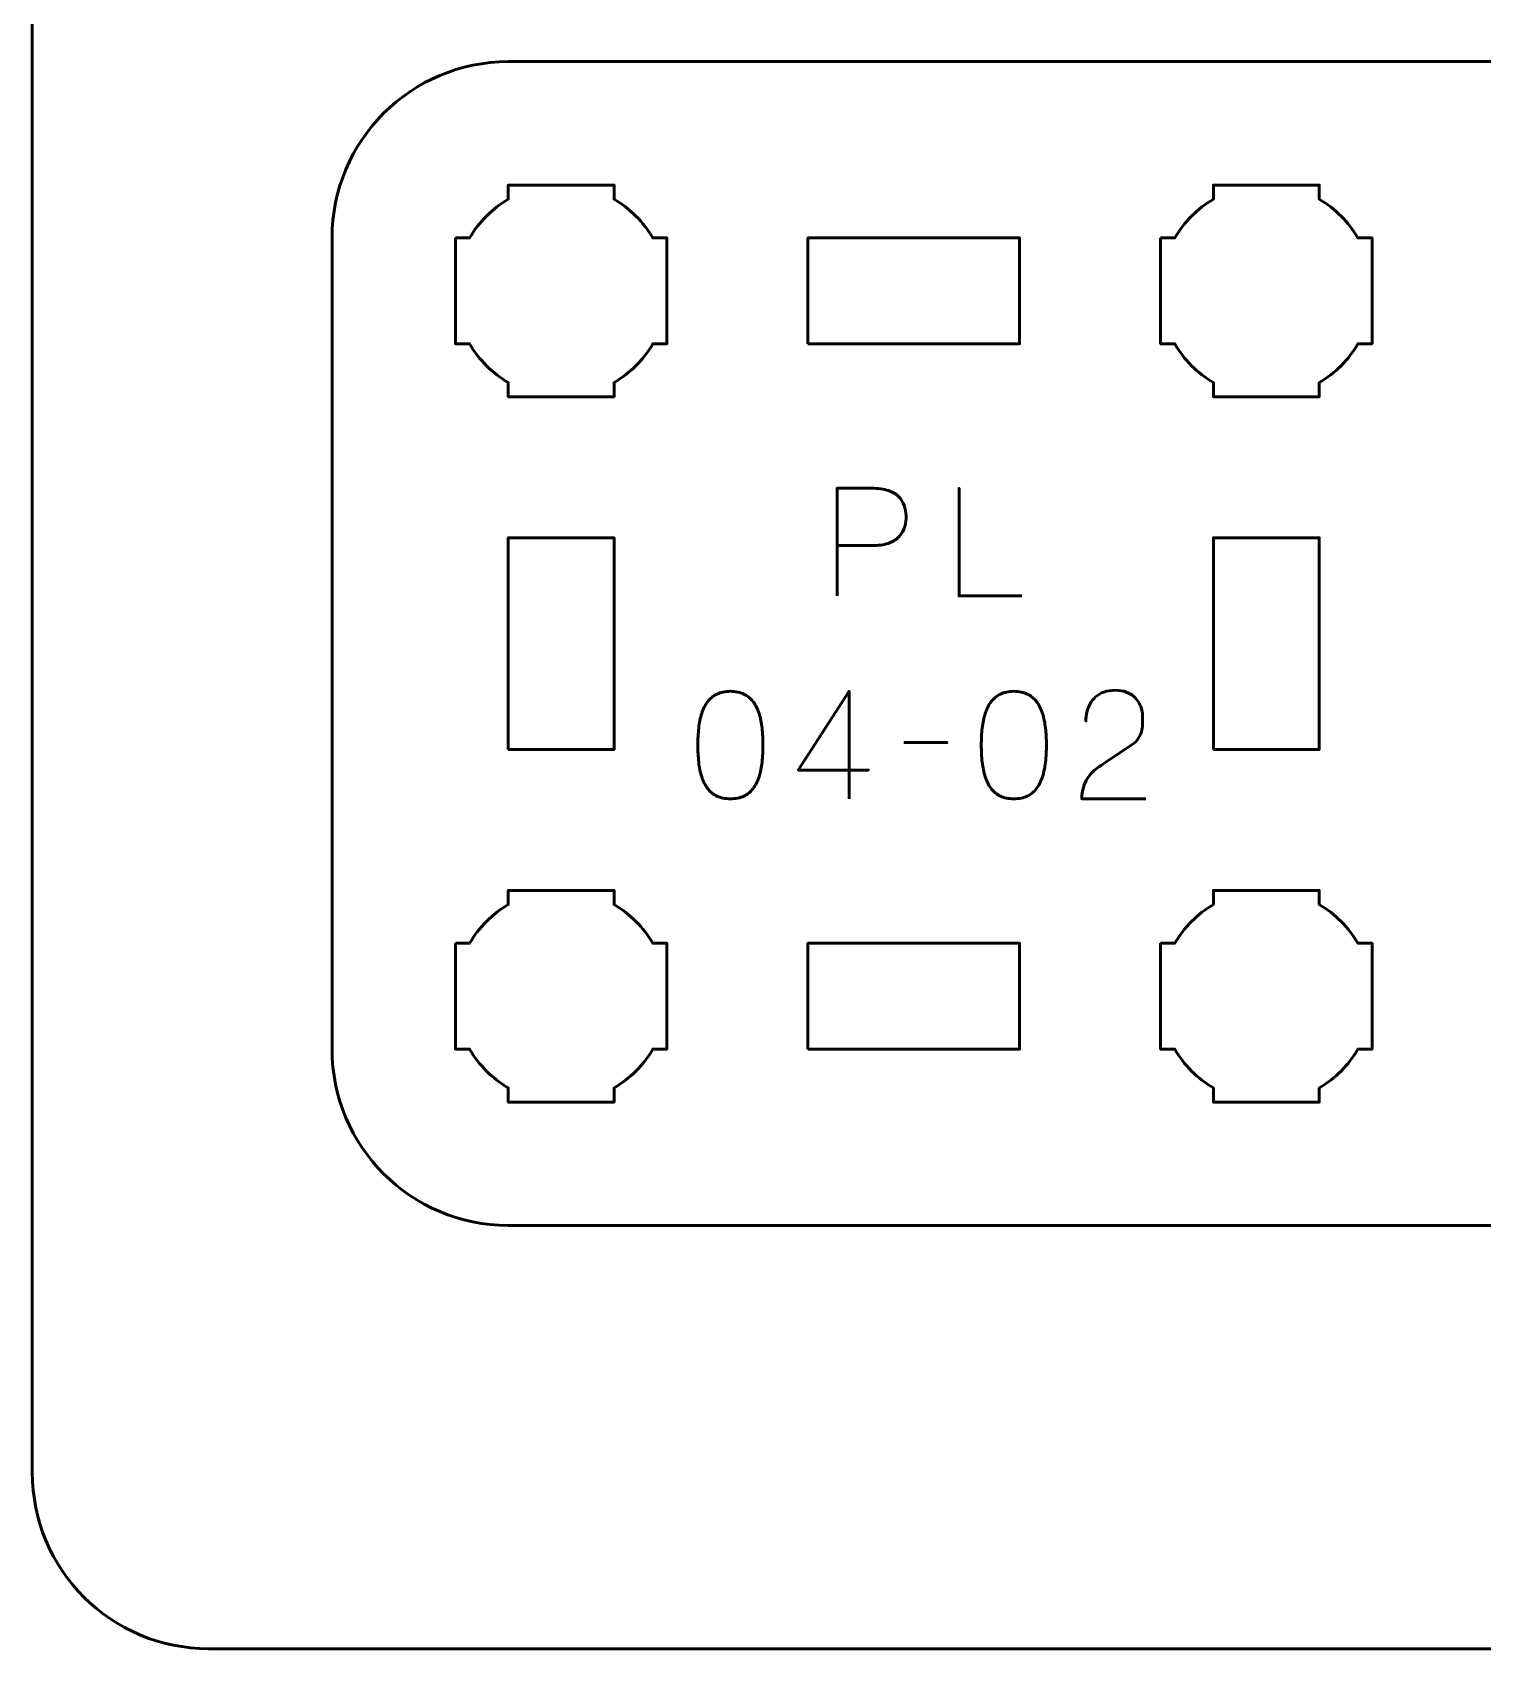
# Model space of a CAD drawing. Header units: centimetres. Extents: x -21 to 0, y -29.7 to 0.
# Drawn here: x -21 to -16.886, y -29.7 to -25.117 of the extents above; entities that cross this region are included whole.
import ezdxf

# ---------------------------------------------------------------- set-up
doc = ezdxf.new("R2010")
doc.units = ezdxf.units.CM
doc.header["$MEASUREMENT"] = 0
doc.layers.add('Layer 1', color=7, linetype='Continuous')

msp = doc.modelspace()

# ---------------------------------------------------------------- linework, layer by layer
at = {"layer": 'Layer 1', "lineweight": 53}
for points in [[(-18.8, -26), (-18.2, -26), (-18.2, -25.7), (-18.8, -25.7), (-18.8, -26)], [(-19.65, -27.15), (-19.35, -27.15), (-19.35, -26.55), (-19.65, -26.55), (-19.65, -27.15)], [(-17.65, -27.15), (-17.35, -27.15), (-17.35, -26.55), (-17.65, -26.55), (-17.65, -27.15)], [(-18.8, -28), (-18.2, -28), (-18.2, -27.7), (-18.8, -27.7), (-18.8, -28)]]:
    msp.add_lwpolyline(points, close=True, dxfattribs=at)
at = {"layer": 'Layer 1', "color": 1, "lineweight": 53}
msp.add_open_spline([(-21.00003, -29.19995), (-21.00003, -29.19995), (-21.00003, -5.89992), (-21.00003, -5.89992), (-21.00003, -5.89992), (-21.00003, -5.81709), (-20.93286, -5.74992), (-20.85003, -5.74992), (-20.85003, -5.74992), (-20.7672, -5.74992), (-20.70003, -5.68275), (-20.70003, -5.59992), (-20.70003, -5.59992), (-20.70003, -5.51709), (-20.7672, -5.44992), (-20.85003, -5.44992), (-20.85003, -5.44992), (-20.93286, -5.44992), (-21.00003, -5.38275), (-21.00003, -5.29992), (-21.00003, -5.29992), (-21.00003, -5.21709), (-20.93286, -5.14992), (-20.85003, -5.14992), (-20.85003, -5.14992), (-20.7672, -5.14992), (-20.70003, -5.08275), (-20.70003, -4.99992), (-20.70003, -4.99992), (-20.70003, -4.91709), (-20.7672, -4.84992), (-20.85003, -4.84992), (-20.85003, -4.84992), (-20.93286, -4.84992), (-21.00003, -4.78275), (-21.00003, -4.69992), (-21.00003, -4.69992), (-21.00003, -4.61709), (-20.93286, -4.54992), (-20.85003, -4.54992), (-20.85003, -4.54992), (-20.7672, -4.54992), (-20.70003, -4.48275), (-20.70003, -4.39992), (-20.70003, -4.39992), (-20.70003, -4.31709), (-20.7672, -4.24992), (-20.85003, -4.24992), (-20.85003, -4.24992), (-20.93286, -4.24992), (-21.00003, -4.18275), (-21.00003, -4.09992), (-21.00003, -4.09992), (-21.00003, -4.01709), (-20.93286, -3.94992), (-20.85003, -3.94992), (-20.85003, -3.94992), (-20.7672, -3.94992), (-20.70003, -3.88275), (-20.70003, -3.79992), (-20.70003, -3.79992), (-20.70003, -3.71709), (-20.7672, -3.64992), (-20.85003, -3.64992), (-20.85003, -3.64992), (-20.93286, -3.64992), (-21.00003, -3.58275), (-21.00003, -3.49992), (-21.00003, -3.49992), (-21.00003, -3.41709), (-20.93286, -3.34992), (-20.85003, -3.34992), (-20.85003, -3.34992), (-20.7672, -3.34992), (-20.70003, -3.28275), (-20.70003, -3.19992), (-20.70003, -3.19992), (-20.70003, -3.11709), (-20.7672, -3.04992), (-20.85003, -3.04992), (-20.85003, -3.04992), (-20.93286, -3.04992), (-21.00003, -2.98275), (-21.00003, -2.89992), (-21.00003, -2.89992), (-21.00003, -2.81709), (-20.93286, -2.74992), (-20.85003, -2.74992), (-20.85003, -2.74992), (-20.7672, -2.74992), (-20.70003, -2.68275), (-20.70003, -2.59992), (-20.70003, -2.59992), (-20.70003, -2.51709), (-20.7672, -2.44992), (-20.85003, -2.44992), (-20.85003, -2.44992), (-20.93286, -2.44992), (-21.00003, -2.38275), (-21.00003, -2.29992), (-21.00003, -2.29992), (-21.00003, -2.21709), (-20.93286, -2.14992), (-20.85003, -2.14992), (-20.85003, -2.14992), (-20.7672, -2.14992), (-20.70003, -2.08275), (-20.70003, -1.99992), (-20.70003, -1.99992), (-20.70003, -1.91709), (-20.7672, -1.84992), (-20.85003, -1.84992), (-20.85003, -1.84992), (-20.93286, -1.84992), (-21.00003, -1.78275), (-21.00003, -1.69992), (-21.00003, -1.69992), (-21.00003, -1.61709), (-20.93286, -1.54992), (-20.85003, -1.54992), (-20.85003, -1.54992), (-20.7672, -1.54992), (-20.70003, -1.48275), (-20.70003, -1.39992), (-20.70003, -1.39992), (-20.70003, -1.31709), (-20.7672, -1.24992), (-20.85003, -1.24992), (-20.85003, -1.24992), (-20.93286, -1.24992), (-21.00003, -1.18275), (-21.00003, -1.09992), (-21.00003, -1.09992), (-21.00003, -1.09992), (-21.00003, -0.49992), (-21.00003, -0.49992), (-21.00003, -0.49992), (-21.00003, -0.22295), (-20.77694, 0.00004), (-20.49994, 0.00004), (-20.49994, 0.00004), (-20.49994, 0.00004), (-0.50008, 0.00004), (-0.50008, 0.00004), (-0.50008, 0.00004), (-0.22294, 0.00004), (0.00002, -0.22295), (0.00002, -0.49992), (0.00002, -0.49992), (0.00002, -0.49992), (0.00002, -29.19995), (0.00002, -29.19995), (0.00002, -29.19995), (0.00002, -29.47695), (-0.22294, -29.70004), (-0.50008, -29.70004), (-0.50008, -29.70004), (-0.50008, -29.70004), (-20.49994, -29.70004), (-20.49994, -29.70004), (-20.49994, -29.70004), (-20.77694, -29.70004), (-21.00003, -29.47695), (-21.00003, -29.19995)], degree=3, knots=[0, 0, 0, 0, 0.0243902, 0.0243902, 0.0243902, 0.0243902, 0.0487805, 0.0487805, 0.0487805, 0.0487805, 0.0731707, 0.0731707, 0.0731707, 0.0731707, 0.097561, 0.097561, 0.097561, 0.097561, 0.1219512, 0.1219512, 0.1219512, 0.1219512, 0.1463415, 0.1463415, 0.1463415, 0.1463415, 0.1707317, 0.1707317, 0.1707317, 0.1707317, 0.195122, 0.195122, 0.195122, 0.195122, 0.2195122, 0.2195122, 0.2195122, 0.2195122, 0.2439024, 0.2439024, 0.2439024, 0.2439024, 0.2682927, 0.2682927, 0.2682927, 0.2682927, 0.2926829, 0.2926829, 0.2926829, 0.2926829, 0.3170732, 0.3170732, 0.3170732, 0.3170732, 0.3414634, 0.3414634, 0.3414634, 0.3414634, 0.3658537, 0.3658537, 0.3658537, 0.3658537, 0.3902439, 0.3902439, 0.3902439, 0.3902439, 0.4146341, 0.4146341, 0.4146341, 0.4146341, 0.4390244, 0.4390244, 0.4390244, 0.4390244, 0.4634146, 0.4634146, 0.4634146, 0.4634146, 0.4878049, 0.4878049, 0.4878049, 0.4878049, 0.5121951, 0.5121951, 0.5121951, 0.5121951, 0.5365854, 0.5365854, 0.5365854, 0.5365854, 0.5609756, 0.5609756, 0.5609756, 0.5609756, 0.5853659, 0.5853659, 0.5853659, 0.5853659, 0.6097561, 0.6097561, 0.6097561, 0.6097561, 0.6341463, 0.6341463, 0.6341463, 0.6341463, 0.6585366, 0.6585366, 0.6585366, 0.6585366, 0.6829268, 0.6829268, 0.6829268, 0.6829268, 0.7073171, 0.7073171, 0.7073171, 0.7073171, 0.7317073, 0.7317073, 0.7317073, 0.7317073, 0.7560976, 0.7560976, 0.7560976, 0.7560976, 0.7804878, 0.7804878, 0.7804878, 0.7804878, 0.804878, 0.804878, 0.804878, 0.804878, 0.8292683, 0.8292683, 0.8292683, 0.8292683, 0.8536585, 0.8536585, 0.8536585, 0.8536585, 0.8780488, 0.8780488, 0.8780488, 0.8780488, 0.902439, 0.902439, 0.902439, 0.902439, 0.9268293, 0.9268293, 0.9268293, 0.9268293, 0.9512195, 0.9512195, 0.9512195, 0.9512195, 0.9756098, 0.9756098, 0.9756098, 0.9756098, 1, 1, 1, 1], dxfattribs=at)
at = {"layer": 'Layer 1', "color": 3, "lineweight": 53}
msp.add_open_spline([(-20.15, -28), (-20.15, -28), (-20.15, -25.7), (-20.15, -25.7), (-20.15, -25.7), (-20.15, -25.42391), (-19.92609, -25.2), (-19.65, -25.2), (-19.65, -25.2), (-19.65, -25.2), (-13.35, -25.2), (-13.35, -25.2), (-13.35, -25.2), (-13.07391, -25.2), (-12.85, -25.42391), (-12.85, -25.7), (-12.85, -25.7), (-12.85, -25.7), (-12.85, -28), (-12.85, -28), (-12.85, -28), (-12.85, -28.27609), (-13.07391, -28.5), (-13.35, -28.5), (-13.35, -28.5), (-13.35, -28.5), (-19.65, -28.5), (-19.65, -28.5), (-19.65, -28.5), (-19.92609, -28.5), (-20.15, -28.27609), (-20.15, -28)], degree=3, knots=[0, 0, 0, 0, 0.125, 0.125, 0.125, 0.125, 0.25, 0.25, 0.25, 0.25, 0.375, 0.375, 0.375, 0.375, 0.5, 0.5, 0.5, 0.5, 0.625, 0.625, 0.625, 0.625, 0.75, 0.75, 0.75, 0.75, 0.875, 0.875, 0.875, 0.875, 1, 1, 1, 1], dxfattribs=at)
at = {"layer": 'Layer 1', "lineweight": 53}
for points in [[(-19.8, -25.7), (-19.8, -25.7), (-19.75985, -25.7), (-19.75985, -25.7), (-19.75985, -25.7), (-19.7335, -25.65447), (-19.69553, -25.6165), (-19.65, -25.59015), (-19.65, -25.59015), (-19.65, -25.59015), (-19.65, -25.55), (-19.65, -25.55), (-19.65, -25.55), (-19.65, -25.55), (-19.5, -25.55), (-19.5, -25.55), (-19.5, -25.55), (-19.5, -25.55), (-19.35, -25.55), (-19.35, -25.55), (-19.35, -25.55), (-19.35, -25.55), (-19.35, -25.59015), (-19.35, -25.59015), (-19.35, -25.59015), (-19.30447, -25.6165), (-19.2665, -25.65447), (-19.24015, -25.7), (-19.24015, -25.7), (-19.24015, -25.7), (-19.2, -25.7), (-19.2, -25.7), (-19.2, -25.7), (-19.2, -25.7), (-19.2, -25.85), (-19.2, -25.85), (-19.2, -25.85), (-19.2, -25.85), (-19.2, -26), (-19.2, -26), (-19.2, -26), (-19.2, -26), (-19.24015, -26), (-19.24015, -26), (-19.24015, -26), (-19.2665, -26.04553), (-19.30447, -26.0835), (-19.35, -26.10985), (-19.35, -26.10985), (-19.35, -26.10985), (-19.35, -26.15), (-19.35, -26.15), (-19.35, -26.15), (-19.35, -26.15), (-19.5, -26.15), (-19.5, -26.15), (-19.5, -26.15), (-19.5, -26.15), (-19.65, -26.15), (-19.65, -26.15), (-19.65, -26.15), (-19.65, -26.15), (-19.65, -26.10985), (-19.65, -26.10985), (-19.65, -26.10985), (-19.69553, -26.0835), (-19.7335, -26.04553), (-19.75985, -26), (-19.75985, -26), (-19.75985, -26), (-19.8, -26), (-19.8, -26), (-19.8, -26), (-19.8, -26), (-19.8, -25.85), (-19.8, -25.85), (-19.8, -25.85), (-19.8, -25.85), (-19.8, -25.7), (-19.8, -25.7)], [(-17.8, -25.7), (-17.8, -25.7), (-17.75985, -25.7), (-17.75985, -25.7), (-17.75985, -25.7), (-17.7335, -25.65447), (-17.69553, -25.6165), (-17.65, -25.59015), (-17.65, -25.59015), (-17.65, -25.59015), (-17.65, -25.55), (-17.65, -25.55), (-17.65, -25.55), (-17.65, -25.55), (-17.5, -25.55), (-17.5, -25.55), (-17.5, -25.55), (-17.5, -25.55), (-17.35, -25.55), (-17.35, -25.55), (-17.35, -25.55), (-17.35, -25.55), (-17.35, -25.59015), (-17.35, -25.59015), (-17.35, -25.59015), (-17.30447, -25.6165), (-17.2665, -25.65447), (-17.24015, -25.7), (-17.24015, -25.7), (-17.24015, -25.7), (-17.2, -25.7), (-17.2, -25.7), (-17.2, -25.7), (-17.2, -25.7), (-17.2, -25.85), (-17.2, -25.85), (-17.2, -25.85), (-17.2, -25.85), (-17.2, -26), (-17.2, -26), (-17.2, -26), (-17.2, -26), (-17.24015, -26), (-17.24015, -26), (-17.24015, -26), (-17.2665, -26.04553), (-17.30447, -26.0835), (-17.35, -26.10985), (-17.35, -26.10985), (-17.35, -26.10985), (-17.35, -26.15), (-17.35, -26.15), (-17.35, -26.15), (-17.35, -26.15), (-17.5, -26.15), (-17.5, -26.15), (-17.5, -26.15), (-17.5, -26.15), (-17.65, -26.15), (-17.65, -26.15), (-17.65, -26.15), (-17.65, -26.15), (-17.65, -26.10985), (-17.65, -26.10985), (-17.65, -26.10985), (-17.69553, -26.0835), (-17.7335, -26.04553), (-17.75985, -26), (-17.75985, -26), (-17.75985, -26), (-17.8, -26), (-17.8, -26), (-17.8, -26), (-17.8, -26), (-17.8, -25.85), (-17.8, -25.85), (-17.8, -25.85), (-17.8, -25.85), (-17.8, -25.7), (-17.8, -25.7)], [(-19.8, -27.7), (-19.8, -27.7), (-19.75985, -27.7), (-19.75985, -27.7), (-19.75985, -27.7), (-19.7335, -27.65447), (-19.69553, -27.6165), (-19.65, -27.59015), (-19.65, -27.59015), (-19.65, -27.59015), (-19.65, -27.55), (-19.65, -27.55), (-19.65, -27.55), (-19.65, -27.55), (-19.5, -27.55), (-19.5, -27.55), (-19.5, -27.55), (-19.5, -27.55), (-19.35, -27.55), (-19.35, -27.55), (-19.35, -27.55), (-19.35, -27.55), (-19.35, -27.59015), (-19.35, -27.59015), (-19.35, -27.59015), (-19.30447, -27.6165), (-19.2665, -27.65447), (-19.24015, -27.7), (-19.24015, -27.7), (-19.24015, -27.7), (-19.2, -27.7), (-19.2, -27.7), (-19.2, -27.7), (-19.2, -27.7), (-19.2, -27.85), (-19.2, -27.85), (-19.2, -27.85), (-19.2, -27.85), (-19.2, -28), (-19.2, -28), (-19.2, -28), (-19.2, -28), (-19.24015, -28), (-19.24015, -28), (-19.24015, -28), (-19.2665, -28.04553), (-19.30447, -28.0835), (-19.35, -28.10985), (-19.35, -28.10985), (-19.35, -28.10985), (-19.35, -28.15), (-19.35, -28.15), (-19.35, -28.15), (-19.35, -28.15), (-19.5, -28.15), (-19.5, -28.15), (-19.5, -28.15), (-19.5, -28.15), (-19.65, -28.15), (-19.65, -28.15), (-19.65, -28.15), (-19.65, -28.15), (-19.65, -28.10985), (-19.65, -28.10985), (-19.65, -28.10985), (-19.69553, -28.0835), (-19.7335, -28.04553), (-19.75985, -28), (-19.75985, -28), (-19.75985, -28), (-19.8, -28), (-19.8, -28), (-19.8, -28), (-19.8, -28), (-19.8, -27.85), (-19.8, -27.85), (-19.8, -27.85), (-19.8, -27.85), (-19.8, -27.7), (-19.8, -27.7)], [(-17.8, -27.7), (-17.8, -27.7), (-17.75985, -27.7), (-17.75985, -27.7), (-17.75985, -27.7), (-17.7335, -27.65447), (-17.69553, -27.6165), (-17.65, -27.59015), (-17.65, -27.59015), (-17.65, -27.59015), (-17.65, -27.55), (-17.65, -27.55), (-17.65, -27.55), (-17.65, -27.55), (-17.5, -27.55), (-17.5, -27.55), (-17.5, -27.55), (-17.5, -27.55), (-17.35, -27.55), (-17.35, -27.55), (-17.35, -27.55), (-17.35, -27.55), (-17.35, -27.59015), (-17.35, -27.59015), (-17.35, -27.59015), (-17.30447, -27.6165), (-17.2665, -27.65447), (-17.24015, -27.7), (-17.24015, -27.7), (-17.24015, -27.7), (-17.2, -27.7), (-17.2, -27.7), (-17.2, -27.7), (-17.2, -27.7), (-17.2, -27.85), (-17.2, -27.85), (-17.2, -27.85), (-17.2, -27.85), (-17.2, -28), (-17.2, -28), (-17.2, -28), (-17.2, -28), (-17.24015, -28), (-17.24015, -28), (-17.24015, -28), (-17.2665, -28.04553), (-17.30447, -28.0835), (-17.35, -28.10985), (-17.35, -28.10985), (-17.35, -28.10985), (-17.35, -28.15), (-17.35, -28.15), (-17.35, -28.15), (-17.35, -28.15), (-17.5, -28.15), (-17.5, -28.15), (-17.5, -28.15), (-17.5, -28.15), (-17.65, -28.15), (-17.65, -28.15), (-17.65, -28.15), (-17.65, -28.15), (-17.65, -28.10985), (-17.65, -28.10985), (-17.65, -28.10985), (-17.69553, -28.0835), (-17.7335, -28.04553), (-17.75985, -28), (-17.75985, -28), (-17.75985, -28), (-17.8, -28), (-17.8, -28), (-17.8, -28), (-17.8, -28), (-17.8, -27.85), (-17.8, -27.85), (-17.8, -27.85), (-17.8, -27.85), (-17.8, -27.7), (-17.8, -27.7)]]:
    msp.add_open_spline(points, degree=3, knots=[0, 0, 0, 0, 0.05, 0.05, 0.05, 0.05, 0.1, 0.1, 0.1, 0.1, 0.15, 0.15, 0.15, 0.15, 0.2, 0.2, 0.2, 0.2, 0.25, 0.25, 0.25, 0.25, 0.3, 0.3, 0.3, 0.3, 0.35, 0.35, 0.35, 0.35, 0.4, 0.4, 0.4, 0.4, 0.45, 0.45, 0.45, 0.45, 0.5, 0.5, 0.5, 0.5, 0.55, 0.55, 0.55, 0.55, 0.6, 0.6, 0.6, 0.6, 0.65, 0.65, 0.65, 0.65, 0.7, 0.7, 0.7, 0.7, 0.75, 0.75, 0.75, 0.75, 0.8, 0.8, 0.8, 0.8, 0.85, 0.85, 0.85, 0.85, 0.9, 0.9, 0.9, 0.9, 0.95, 0.95, 0.95, 0.95, 1, 1, 1, 1], dxfattribs=at)
at = {"layer": 'Layer 1', "color": 5, "lineweight": 53}
for points, knots in [([(-18.71759, -26.71494), (-18.71759, -26.71494), (-18.71759, -26.40972), (-18.71759, -26.40972), (-18.71759, -26.40972), (-18.71759, -26.40972), (-18.62022, -26.40972), (-18.62022, -26.40972), (-18.62022, -26.40972), (-18.60075, -26.40979), (-18.58474, -26.41198), (-18.57211, -26.41621), (-18.57211, -26.41621), (-18.55955, -26.42037), (-18.54967, -26.42616), (-18.54254, -26.4335), (-18.54254, -26.4335), (-18.53542, -26.44076), (-18.53034, -26.44909), (-18.52723, -26.45847), (-18.52723, -26.45847), (-18.5242, -26.46786), (-18.52244, -26.47766), (-18.52201, -26.48804), (-18.52201, -26.48804), (-18.52152, -26.49841), (-18.52272, -26.50857), (-18.52554, -26.51844), (-18.52554, -26.51844), (-18.52843, -26.52832), (-18.5333, -26.53728), (-18.54029, -26.54533), (-18.54029, -26.54533), (-18.5472, -26.55337), (-18.55658, -26.55979), (-18.56837, -26.56452), (-18.56837, -26.56452), (-18.58015, -26.56931), (-18.59475, -26.57171), (-18.61218, -26.57185), (-18.61218, -26.57185), (-18.61218, -26.57185), (-18.71759, -26.57185), (-18.71759, -26.57185), (-18.71759, -26.57185), (-18.71759, -26.57185), (-18.61218, -26.57185), (-18.61218, -26.57185), (-18.61218, -26.57185), (-18.59511, -26.57171), (-18.58064, -26.56931), (-18.56893, -26.56452), (-18.56893, -26.56452), (-18.55715, -26.55979), (-18.54776, -26.55337), (-18.54071, -26.54533), (-18.54071, -26.54533), (-18.53372, -26.53728), (-18.52871, -26.52832), (-18.52575, -26.51844), (-18.52575, -26.51844), (-18.52279, -26.50857), (-18.52152, -26.49841), (-18.52201, -26.48804), (-18.52201, -26.48804), (-18.52244, -26.47766), (-18.5242, -26.46786), (-18.52737, -26.45847), (-18.52737, -26.45847), (-18.53048, -26.44909), (-18.5357, -26.44076), (-18.54283, -26.4335), (-18.54283, -26.4335), (-18.55002, -26.42616), (-18.5599, -26.42037), (-18.57246, -26.41621), (-18.57246, -26.41621), (-18.58509, -26.41198), (-18.60096, -26.40979), (-18.62022, -26.40972), (-18.62022, -26.40972), (-18.62022, -26.40972), (-18.71759, -26.40972), (-18.71759, -26.40972), (-18.71759, -26.40972), (-18.71759, -26.40972), (-18.71759, -26.71494), (-18.71759, -26.71494)], [0, 0, 0, 0, 0.0454545, 0.0454545, 0.0454545, 0.0454545, 0.0909091, 0.0909091, 0.0909091, 0.0909091, 0.1363636, 0.1363636, 0.1363636, 0.1363636, 0.1818182, 0.1818182, 0.1818182, 0.1818182, 0.2272727, 0.2272727, 0.2272727, 0.2272727, 0.2727273, 0.2727273, 0.2727273, 0.2727273, 0.3181818, 0.3181818, 0.3181818, 0.3181818, 0.3636364, 0.3636364, 0.3636364, 0.3636364, 0.4090909, 0.4090909, 0.4090909, 0.4090909, 0.4545455, 0.4545455, 0.4545455, 0.4545455, 0.5, 0.5, 0.5, 0.5, 0.5454545, 0.5454545, 0.5454545, 0.5454545, 0.5909091, 0.5909091, 0.5909091, 0.5909091, 0.6363636, 0.6363636, 0.6363636, 0.6363636, 0.6818182, 0.6818182, 0.6818182, 0.6818182, 0.7272727, 0.7272727, 0.7272727, 0.7272727, 0.7727273, 0.7727273, 0.7727273, 0.7727273, 0.8181818, 0.8181818, 0.8181818, 0.8181818, 0.8636364, 0.8636364, 0.8636364, 0.8636364, 0.9090909, 0.9090909, 0.9090909, 0.9090909, 0.9545455, 0.9545455, 0.9545455, 0.9545455, 1, 1, 1, 1]), ([(-18.19309, -26.71494), (-18.19309, -26.71494), (-18.37131, -26.71494), (-18.37131, -26.71494), (-18.37131, -26.71494), (-18.37131, -26.71494), (-18.37131, -26.40972), (-18.37131, -26.40972), (-18.37131, -26.40972), (-18.37131, -26.40972), (-18.37131, -26.71494), (-18.37131, -26.71494), (-18.37131, -26.71494), (-18.37131, -26.71494), (-18.19309, -26.71494), (-18.19309, -26.71494)], [0, 0, 0, 0, 0.25, 0.25, 0.25, 0.25, 0.5, 0.5, 0.5, 0.5, 0.75, 0.75, 0.75, 0.75, 1, 1, 1, 1]), ([(-19.02006, -27.29025), (-19.00525, -27.29018), (-18.99248, -27.28757), (-18.98182, -27.28249), (-18.98182, -27.28249), (-18.97124, -27.27741), (-18.96242, -27.27014), (-18.95537, -27.2609), (-18.95537, -27.2609), (-18.94838, -27.25159), (-18.94288, -27.24058), (-18.93879, -27.22788), (-18.93879, -27.22788), (-18.93476, -27.21518), (-18.93187, -27.20128), (-18.93025, -27.18604), (-18.93025, -27.18604), (-18.92855, -27.1708), (-18.92771, -27.15478), (-18.92778, -27.13785), (-18.92778, -27.13785), (-18.92771, -27.12099), (-18.92855, -27.10497), (-18.93025, -27.0898), (-18.93025, -27.0898), (-18.93187, -27.07463), (-18.93476, -27.06066), (-18.93879, -27.04796), (-18.93879, -27.04796), (-18.94288, -27.03533), (-18.94838, -27.02433), (-18.95537, -27.01494), (-18.95537, -27.01494), (-18.96242, -27.00563), (-18.97124, -26.99836), (-18.98182, -26.99328), (-18.98182, -26.99328), (-18.99248, -26.98813), (-19.00525, -26.98552), (-19.02006, -26.98545), (-19.02006, -26.98545), (-19.03488, -26.98552), (-19.04765, -26.98813), (-19.05831, -26.99328), (-19.05831, -26.99328), (-19.06889, -26.99836), (-19.07771, -27.00563), (-19.08476, -27.01494), (-19.08476, -27.01494), (-19.09175, -27.02433), (-19.09725, -27.03533), (-19.10134, -27.04796), (-19.10134, -27.04796), (-19.10537, -27.06066), (-19.10826, -27.07463), (-19.10988, -27.0898), (-19.10988, -27.0898), (-19.11157, -27.10497), (-19.11242, -27.12099), (-19.11235, -27.13785), (-19.11235, -27.13785), (-19.11242, -27.15478), (-19.11157, -27.1708), (-19.10988, -27.18604), (-19.10988, -27.18604), (-19.10826, -27.20128), (-19.10537, -27.21518), (-19.10134, -27.22788), (-19.10134, -27.22788), (-19.09725, -27.24058), (-19.09175, -27.25159), (-19.08476, -27.2609), (-19.08476, -27.2609), (-19.07771, -27.27014), (-19.06889, -27.27741), (-19.05831, -27.28249), (-19.05831, -27.28249), (-19.04765, -27.28757), (-19.03488, -27.29018), (-19.02006, -27.29025)], [0, 0, 0, 0, 0.05, 0.05, 0.05, 0.05, 0.1, 0.1, 0.1, 0.1, 0.15, 0.15, 0.15, 0.15, 0.2, 0.2, 0.2, 0.2, 0.25, 0.25, 0.25, 0.25, 0.3, 0.3, 0.3, 0.3, 0.35, 0.35, 0.35, 0.35, 0.4, 0.4, 0.4, 0.4, 0.45, 0.45, 0.45, 0.45, 0.5, 0.5, 0.5, 0.5, 0.55, 0.55, 0.55, 0.55, 0.6, 0.6, 0.6, 0.6, 0.65, 0.65, 0.65, 0.65, 0.7, 0.7, 0.7, 0.7, 0.75, 0.75, 0.75, 0.75, 0.8, 0.8, 0.8, 0.8, 0.85, 0.85, 0.85, 0.85, 0.9, 0.9, 0.9, 0.9, 0.95, 0.95, 0.95, 0.95, 1, 1, 1, 1]), ([(-19.02006, -27.29025), (-19.00525, -27.29018), (-18.99248, -27.28757), (-18.98182, -27.28249), (-18.98182, -27.28249), (-18.97124, -27.27741), (-18.96242, -27.27014), (-18.95537, -27.2609), (-18.95537, -27.2609), (-18.94838, -27.25159), (-18.94288, -27.24058), (-18.93879, -27.22788), (-18.93879, -27.22788), (-18.93476, -27.21518), (-18.93187, -27.20128), (-18.93025, -27.18604), (-18.93025, -27.18604), (-18.92855, -27.1708), (-18.92771, -27.15478), (-18.92778, -27.13785), (-18.92778, -27.13785), (-18.92771, -27.12099), (-18.92855, -27.10497), (-18.93025, -27.0898), (-18.93025, -27.0898), (-18.93187, -27.07463), (-18.93476, -27.06066), (-18.93879, -27.04796), (-18.93879, -27.04796), (-18.94288, -27.03533), (-18.94838, -27.02433), (-18.95537, -27.01494), (-18.95537, -27.01494), (-18.96242, -27.00563), (-18.97124, -26.99836), (-18.98182, -26.99328), (-18.98182, -26.99328), (-18.99248, -26.98813), (-19.00525, -26.98552), (-19.02006, -26.98545), (-19.02006, -26.98545), (-19.03488, -26.98552), (-19.04765, -26.98813), (-19.05831, -26.99328), (-19.05831, -26.99328), (-19.06889, -26.99836), (-19.07771, -27.00563), (-19.08476, -27.01494), (-19.08476, -27.01494), (-19.09175, -27.02433), (-19.09725, -27.03533), (-19.10134, -27.04796), (-19.10134, -27.04796), (-19.10537, -27.06066), (-19.10826, -27.07463), (-19.10988, -27.0898), (-19.10988, -27.0898), (-19.11157, -27.10497), (-19.11242, -27.12099), (-19.11235, -27.13785), (-19.11235, -27.13785), (-19.11242, -27.15478), (-19.11157, -27.1708), (-19.10988, -27.18604), (-19.10988, -27.18604), (-19.10826, -27.20128), (-19.10537, -27.21518), (-19.10134, -27.22788), (-19.10134, -27.22788), (-19.09725, -27.24058), (-19.09175, -27.25159), (-19.08476, -27.2609), (-19.08476, -27.2609), (-19.07771, -27.27014), (-19.06889, -27.27741), (-19.05831, -27.28249), (-19.05831, -27.28249), (-19.04765, -27.28757), (-19.03488, -27.29018), (-19.02006, -27.29025)], [0, 0, 0, 0, 0.05, 0.05, 0.05, 0.05, 0.1, 0.1, 0.1, 0.1, 0.15, 0.15, 0.15, 0.15, 0.2, 0.2, 0.2, 0.2, 0.25, 0.25, 0.25, 0.25, 0.3, 0.3, 0.3, 0.3, 0.35, 0.35, 0.35, 0.35, 0.4, 0.4, 0.4, 0.4, 0.45, 0.45, 0.45, 0.45, 0.5, 0.5, 0.5, 0.5, 0.55, 0.55, 0.55, 0.55, 0.6, 0.6, 0.6, 0.6, 0.65, 0.65, 0.65, 0.65, 0.7, 0.7, 0.7, 0.7, 0.75, 0.75, 0.75, 0.75, 0.8, 0.8, 0.8, 0.8, 0.85, 0.85, 0.85, 0.85, 0.9, 0.9, 0.9, 0.9, 0.95, 0.95, 0.95, 0.95, 1, 1, 1, 1]), ([(-18.68352, -27.29025), (-18.68352, -27.29025), (-18.68352, -26.98503), (-18.68352, -26.98503), (-18.68352, -26.98503), (-18.68352, -26.98503), (-18.82745, -27.20897), (-18.82745, -27.20897), (-18.82745, -27.20897), (-18.82745, -27.20897), (-18.62933, -27.20897), (-18.62933, -27.20897), (-18.62933, -27.20897), (-18.62933, -27.20897), (-18.82745, -27.20897), (-18.82745, -27.20897), (-18.82745, -27.20897), (-18.82745, -27.20897), (-18.68352, -26.98503), (-18.68352, -26.98503), (-18.68352, -26.98503), (-18.68352, -26.98503), (-18.68352, -27.29025), (-18.68352, -27.29025)], [0, 0, 0, 0, 0.1666667, 0.1666667, 0.1666667, 0.1666667, 0.3333333, 0.3333333, 0.3333333, 0.3333333, 0.5, 0.5, 0.5, 0.5, 0.6666667, 0.6666667, 0.6666667, 0.6666667, 0.8333333, 0.8333333, 0.8333333, 0.8333333, 1, 1, 1, 1]), ([(-18.21616, -27.29025), (-18.20135, -27.29018), (-18.18858, -27.28757), (-18.17792, -27.28249), (-18.17792, -27.28249), (-18.16734, -27.27741), (-18.15852, -27.27014), (-18.15147, -27.2609), (-18.15147, -27.2609), (-18.14448, -27.25159), (-18.13898, -27.24058), (-18.13489, -27.22788), (-18.13489, -27.22788), (-18.13086, -27.21518), (-18.12797, -27.20128), (-18.12635, -27.18604), (-18.12635, -27.18604), (-18.12465, -27.1708), (-18.12381, -27.15478), (-18.12388, -27.13785), (-18.12388, -27.13785), (-18.12381, -27.12099), (-18.12465, -27.10497), (-18.12635, -27.0898), (-18.12635, -27.0898), (-18.12797, -27.07463), (-18.13086, -27.06066), (-18.13489, -27.04796), (-18.13489, -27.04796), (-18.13898, -27.03533), (-18.14448, -27.02433), (-18.15147, -27.01494), (-18.15147, -27.01494), (-18.15852, -27.00563), (-18.16734, -26.99836), (-18.17792, -26.99328), (-18.17792, -26.99328), (-18.18858, -26.98813), (-18.20135, -26.98552), (-18.21616, -26.98545), (-18.21616, -26.98545), (-18.23098, -26.98552), (-18.24375, -26.98813), (-18.25441, -26.99328), (-18.25441, -26.99328), (-18.26499, -26.99836), (-18.27381, -27.00563), (-18.28086, -27.01494), (-18.28086, -27.01494), (-18.28785, -27.02433), (-18.29335, -27.03533), (-18.29744, -27.04796), (-18.29744, -27.04796), (-18.30147, -27.06066), (-18.30436, -27.07463), (-18.30598, -27.0898), (-18.30598, -27.0898), (-18.30767, -27.10497), (-18.30852, -27.12099), (-18.30845, -27.13785), (-18.30845, -27.13785), (-18.30852, -27.15478), (-18.30767, -27.1708), (-18.30598, -27.18604), (-18.30598, -27.18604), (-18.30436, -27.20128), (-18.30147, -27.21518), (-18.29744, -27.22788), (-18.29744, -27.22788), (-18.29335, -27.24058), (-18.28785, -27.25159), (-18.28086, -27.2609), (-18.28086, -27.2609), (-18.27381, -27.27014), (-18.26499, -27.27741), (-18.25441, -27.28249), (-18.25441, -27.28249), (-18.24375, -27.28757), (-18.23098, -27.29018), (-18.21616, -27.29025)], [0, 0, 0, 0, 0.05, 0.05, 0.05, 0.05, 0.1, 0.1, 0.1, 0.1, 0.15, 0.15, 0.15, 0.15, 0.2, 0.2, 0.2, 0.2, 0.25, 0.25, 0.25, 0.25, 0.3, 0.3, 0.3, 0.3, 0.35, 0.35, 0.35, 0.35, 0.4, 0.4, 0.4, 0.4, 0.45, 0.45, 0.45, 0.45, 0.5, 0.5, 0.5, 0.5, 0.55, 0.55, 0.55, 0.55, 0.6, 0.6, 0.6, 0.6, 0.65, 0.65, 0.65, 0.65, 0.7, 0.7, 0.7, 0.7, 0.75, 0.75, 0.75, 0.75, 0.8, 0.8, 0.8, 0.8, 0.85, 0.85, 0.85, 0.85, 0.9, 0.9, 0.9, 0.9, 0.95, 0.95, 0.95, 0.95, 1, 1, 1, 1]), ([(-18.21616, -27.29025), (-18.20135, -27.29018), (-18.18858, -27.28757), (-18.17792, -27.28249), (-18.17792, -27.28249), (-18.16734, -27.27741), (-18.15852, -27.27014), (-18.15147, -27.2609), (-18.15147, -27.2609), (-18.14448, -27.25159), (-18.13898, -27.24058), (-18.13489, -27.22788), (-18.13489, -27.22788), (-18.13086, -27.21518), (-18.12797, -27.20128), (-18.12635, -27.18604), (-18.12635, -27.18604), (-18.12465, -27.1708), (-18.12381, -27.15478), (-18.12388, -27.13785), (-18.12388, -27.13785), (-18.12381, -27.12099), (-18.12465, -27.10497), (-18.12635, -27.0898), (-18.12635, -27.0898), (-18.12797, -27.07463), (-18.13086, -27.06066), (-18.13489, -27.04796), (-18.13489, -27.04796), (-18.13898, -27.03533), (-18.14448, -27.02433), (-18.15147, -27.01494), (-18.15147, -27.01494), (-18.15852, -27.00563), (-18.16734, -26.99836), (-18.17792, -26.99328), (-18.17792, -26.99328), (-18.18858, -26.98813), (-18.20135, -26.98552), (-18.21616, -26.98545), (-18.21616, -26.98545), (-18.23098, -26.98552), (-18.24375, -26.98813), (-18.25441, -26.99328), (-18.25441, -26.99328), (-18.26499, -26.99836), (-18.27381, -27.00563), (-18.28086, -27.01494), (-18.28086, -27.01494), (-18.28785, -27.02433), (-18.29335, -27.03533), (-18.29744, -27.04796), (-18.29744, -27.04796), (-18.30147, -27.06066), (-18.30436, -27.07463), (-18.30598, -27.0898), (-18.30598, -27.0898), (-18.30767, -27.10497), (-18.30852, -27.12099), (-18.30845, -27.13785), (-18.30845, -27.13785), (-18.30852, -27.15478), (-18.30767, -27.1708), (-18.30598, -27.18604), (-18.30598, -27.18604), (-18.30436, -27.20128), (-18.30147, -27.21518), (-18.29744, -27.22788), (-18.29744, -27.22788), (-18.29335, -27.24058), (-18.28785, -27.25159), (-18.28086, -27.2609), (-18.28086, -27.2609), (-18.27381, -27.27014), (-18.26499, -27.27741), (-18.25441, -27.28249), (-18.25441, -27.28249), (-18.24375, -27.28757), (-18.23098, -27.29018), (-18.21616, -27.29025)], [0, 0, 0, 0, 0.05, 0.05, 0.05, 0.05, 0.1, 0.1, 0.1, 0.1, 0.15, 0.15, 0.15, 0.15, 0.2, 0.2, 0.2, 0.2, 0.25, 0.25, 0.25, 0.25, 0.3, 0.3, 0.3, 0.3, 0.35, 0.35, 0.35, 0.35, 0.4, 0.4, 0.4, 0.4, 0.45, 0.45, 0.45, 0.45, 0.5, 0.5, 0.5, 0.5, 0.55, 0.55, 0.55, 0.55, 0.6, 0.6, 0.6, 0.6, 0.65, 0.65, 0.65, 0.65, 0.7, 0.7, 0.7, 0.7, 0.75, 0.75, 0.75, 0.75, 0.8, 0.8, 0.8, 0.8, 0.85, 0.85, 0.85, 0.85, 0.9, 0.9, 0.9, 0.9, 0.95, 0.95, 0.95, 0.95, 1, 1, 1, 1]), ([(-17.84194, -27.29025), (-17.84194, -27.29025), (-18.02355, -27.29025), (-18.02355, -27.29025), (-18.02355, -27.29025), (-18.0232, -27.27797), (-18.02165, -27.26711), (-18.01903, -27.25779), (-18.01903, -27.25779), (-18.01635, -27.24848), (-18.01276, -27.2403), (-18.00831, -27.23324), (-18.00831, -27.23324), (-18.00379, -27.22619), (-17.99864, -27.21991), (-17.99279, -27.2144), (-17.99279, -27.2144), (-17.98693, -27.20883), (-17.98065, -27.20375), (-17.97388, -27.19895), (-17.97388, -27.19895), (-17.96711, -27.19422), (-17.96012, -27.1895), (-17.95285, -27.18484), (-17.95285, -27.18484), (-17.95285, -27.18484), (-17.88046, -27.13658), (-17.88046, -27.13658), (-17.88046, -27.13658), (-17.87306, -27.13136), (-17.86727, -27.12565), (-17.86318, -27.11951), (-17.86318, -27.11951), (-17.85902, -27.11337), (-17.85612, -27.10688), (-17.85436, -27.10003), (-17.85436, -27.10003), (-17.85267, -27.09326), (-17.85161, -27.08628), (-17.85126, -27.07922), (-17.85126, -27.07922), (-17.8509, -27.07209), (-17.85076, -27.06497), (-17.85083, -27.05784), (-17.85083, -27.05784), (-17.85083, -27.05199), (-17.85161, -27.04571), (-17.85316, -27.03893), (-17.85316, -27.03893), (-17.85478, -27.03223), (-17.85732, -27.02553), (-17.86092, -27.0189), (-17.86092, -27.0189), (-17.86452, -27.01226), (-17.86932, -27.0062), (-17.87531, -27.00069), (-17.87531, -27.00069), (-17.88131, -26.99526), (-17.88872, -26.99089), (-17.89754, -26.98757), (-17.89754, -26.98757), (-17.90636, -26.98425), (-17.91673, -26.98256), (-17.92872, -26.98249), (-17.92872, -26.98249), (-17.94079, -26.98256), (-17.95144, -26.98425), (-17.96062, -26.9875), (-17.96062, -26.9875), (-17.96979, -26.99074), (-17.97762, -26.99526), (-17.98411, -27.00097), (-17.98411, -27.00097), (-17.9906, -27.00669), (-17.99582, -27.01332), (-17.99991, -27.02073), (-17.99991, -27.02073), (-18.00401, -27.02814), (-18.00697, -27.03604), (-18.00887, -27.04437), (-18.00887, -27.04437), (-18.01078, -27.05269), (-18.0117, -27.06116), (-18.0117, -27.0697), (-18.0117, -27.0697), (-18.0117, -27.06116), (-18.01078, -27.05269), (-18.00887, -27.04437), (-18.00887, -27.04437), (-18.00697, -27.03604), (-18.00401, -27.02814), (-17.99991, -27.02073), (-17.99991, -27.02073), (-17.99582, -27.01332), (-17.9906, -27.00669), (-17.98411, -27.00097), (-17.98411, -27.00097), (-17.97762, -26.99526), (-17.96979, -26.99074), (-17.96062, -26.9875), (-17.96062, -26.9875), (-17.95144, -26.98425), (-17.94079, -26.98256), (-17.92872, -26.98249), (-17.92872, -26.98249), (-17.91673, -26.98256), (-17.90636, -26.98425), (-17.89754, -26.98757), (-17.89754, -26.98757), (-17.88872, -26.99089), (-17.88131, -26.99526), (-17.87531, -27.00069), (-17.87531, -27.00069), (-17.86932, -27.0062), (-17.86452, -27.01226), (-17.86092, -27.0189), (-17.86092, -27.0189), (-17.85732, -27.02553), (-17.85478, -27.03223), (-17.85316, -27.03893), (-17.85316, -27.03893), (-17.85161, -27.04571), (-17.85083, -27.05199), (-17.85083, -27.05784), (-17.85083, -27.05784), (-17.85076, -27.06497), (-17.8509, -27.07209), (-17.85126, -27.07922), (-17.85126, -27.07922), (-17.85161, -27.08628), (-17.85267, -27.09326), (-17.85436, -27.10003), (-17.85436, -27.10003), (-17.85612, -27.10688), (-17.85902, -27.11337), (-17.86318, -27.11951), (-17.86318, -27.11951), (-17.86727, -27.12565), (-17.87306, -27.13136), (-17.88046, -27.13658), (-17.88046, -27.13658), (-17.88046, -27.13658), (-17.95285, -27.18484), (-17.95285, -27.18484), (-17.95285, -27.18484), (-17.96012, -27.1895), (-17.96711, -27.19422), (-17.97388, -27.19895), (-17.97388, -27.19895), (-17.98065, -27.20375), (-17.98693, -27.20883), (-17.99279, -27.2144), (-17.99279, -27.2144), (-17.99864, -27.21991), (-18.00379, -27.22619), (-18.00831, -27.23324), (-18.00831, -27.23324), (-18.01276, -27.2403), (-18.01635, -27.24848), (-18.01903, -27.25779), (-18.01903, -27.25779), (-18.02165, -27.26711), (-18.0232, -27.27797), (-18.02355, -27.29025), (-18.02355, -27.29025), (-18.02355, -27.29025), (-17.84194, -27.29025), (-17.84194, -27.29025)], [0, 0, 0, 0, 0.0238095, 0.0238095, 0.0238095, 0.0238095, 0.047619, 0.047619, 0.047619, 0.047619, 0.0714286, 0.0714286, 0.0714286, 0.0714286, 0.0952381, 0.0952381, 0.0952381, 0.0952381, 0.1190476, 0.1190476, 0.1190476, 0.1190476, 0.1428571, 0.1428571, 0.1428571, 0.1428571, 0.1666667, 0.1666667, 0.1666667, 0.1666667, 0.1904762, 0.1904762, 0.1904762, 0.1904762, 0.2142857, 0.2142857, 0.2142857, 0.2142857, 0.2380952, 0.2380952, 0.2380952, 0.2380952, 0.2619048, 0.2619048, 0.2619048, 0.2619048, 0.2857143, 0.2857143, 0.2857143, 0.2857143, 0.3095238, 0.3095238, 0.3095238, 0.3095238, 0.3333333, 0.3333333, 0.3333333, 0.3333333, 0.3571429, 0.3571429, 0.3571429, 0.3571429, 0.3809524, 0.3809524, 0.3809524, 0.3809524, 0.4047619, 0.4047619, 0.4047619, 0.4047619, 0.4285714, 0.4285714, 0.4285714, 0.4285714, 0.452381, 0.452381, 0.452381, 0.452381, 0.4761905, 0.4761905, 0.4761905, 0.4761905, 0.5, 0.5, 0.5, 0.5, 0.5238095, 0.5238095, 0.5238095, 0.5238095, 0.547619, 0.547619, 0.547619, 0.547619, 0.5714286, 0.5714286, 0.5714286, 0.5714286, 0.5952381, 0.5952381, 0.5952381, 0.5952381, 0.6190476, 0.6190476, 0.6190476, 0.6190476, 0.6428571, 0.6428571, 0.6428571, 0.6428571, 0.6666667, 0.6666667, 0.6666667, 0.6666667, 0.6904762, 0.6904762, 0.6904762, 0.6904762, 0.7142857, 0.7142857, 0.7142857, 0.7142857, 0.7380952, 0.7380952, 0.7380952, 0.7380952, 0.7619048, 0.7619048, 0.7619048, 0.7619048, 0.7857143, 0.7857143, 0.7857143, 0.7857143, 0.8095238, 0.8095238, 0.8095238, 0.8095238, 0.8333333, 0.8333333, 0.8333333, 0.8333333, 0.8571429, 0.8571429, 0.8571429, 0.8571429, 0.8809524, 0.8809524, 0.8809524, 0.8809524, 0.9047619, 0.9047619, 0.9047619, 0.9047619, 0.9285714, 0.9285714, 0.9285714, 0.9285714, 0.952381, 0.952381, 0.952381, 0.952381, 0.9761905, 0.9761905, 0.9761905, 0.9761905, 1, 1, 1, 1]), ([(-18.52858, -27.13065), (-18.52858, -27.13065), (-18.40539, -27.13065), (-18.40539, -27.13065), (-18.40539, -27.13065), (-18.40539, -27.13065), (-18.52858, -27.13065), (-18.52858, -27.13065)], [0, 0, 0, 0, 0.5, 0.5, 0.5, 0.5, 1, 1, 1, 1])]:
    msp.add_open_spline(points, degree=3, knots=knots, dxfattribs=at)

doc.saveas('drawing.dxf')
